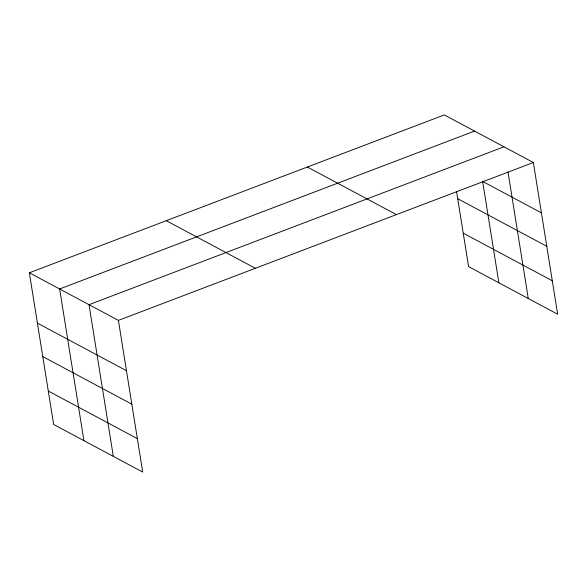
<?xml version="1.0" encoding="UTF-8"?>
<svg xmlns="http://www.w3.org/2000/svg" width="587" height="587" viewBox="0 0 587 587"><rect width="100%" height="100%" fill="white"/><g stroke="black" fill="none" stroke-linecap="round" stroke-linejoin="round"><path stroke-width="0.88" d="M29.35 272.786L118.405 320.385L142.7 472.08L53.644 424.482L29.35 272.786L444.3 114.92L533.356 162.518L557.65 314.214L468.595 266.615L456.561 191.472M474.575 131.099L59.632 288.973L83.926 440.668M503.962 146.809L89.019 304.675L113.313 456.37M118.405 320.385L533.356 162.518M541.412 212.854L482.639 181.442L498.877 282.802M457.721 198.707L546.776 246.305M463.238 233.171L552.294 280.762M307.368 167.016L396.416 214.615M166.282 220.69L255.338 268.288M37.414 323.121L126.469 370.72M42.77 356.573L131.826 404.172M48.288 391.037L137.343 438.628M507.997 171.976L528.263 298.504"/></g></svg>
